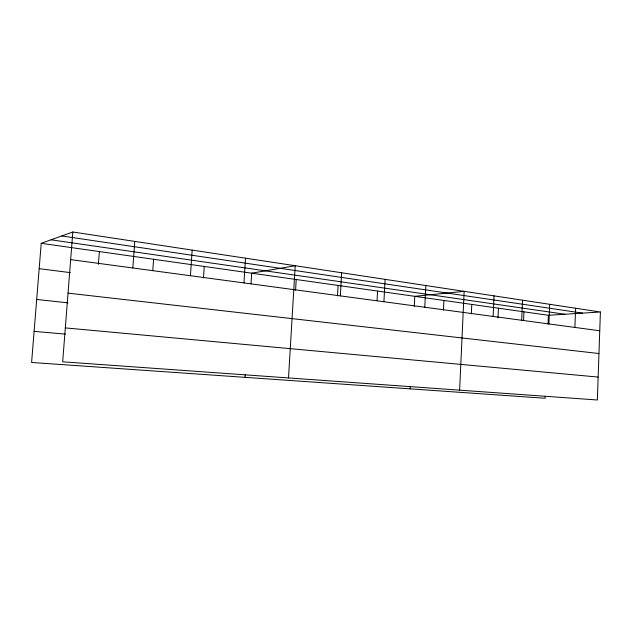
<?xml version="1.0" encoding="UTF-8"?>
<svg xmlns="http://www.w3.org/2000/svg" width="632" height="632" viewBox="0 0 632 632"><rect width="100%" height="100%" fill="white"/><g stroke="black" fill="none" stroke-linecap="round" stroke-linejoin="round"><path stroke-width="0.95" d="M600.4 311.995L597.351 399.993L62.671 361.804L72.822 232.007L600.4 311.995L548.386 315.289L41.222 243.32L31.6 362.468L545.155 398.263L545.234 396.296M574.899 327.431L575.61 308.242M548.039 324.145L548.386 315.289M548.908 323.932L549.674 304.308M521.684 320.274L522.514 300.184M523.58 320.385L523.928 311.821M498 317.92L498.419 308.203M493.142 316.435L494.034 295.871M459.622 390.157L464.149 291.336L414.774 296.329L414.252 306.662M471.346 313.851L471.772 304.419M443.459 310.115L443.917 300.469M424.783 307.239L425.849 285.53M410.152 388.854L410.247 386.926M377.028 300.714L377.541 291.044M383.916 301.748L385.093 279.352M337.504 295.895L338.096 285.451M340.348 295.887L341.643 272.763M288.516 377.936L295.223 265.724L251.686 273.182L251.015 283.8M295.579 290.27L296.218 279.502M243.944 282.923L245.524 258.188M245.09 377.344L245.279 374.436M203.472 277.906L204.239 266.451M190.43 275.726L192.175 250.098M152.77 270.63L153.584 259.262M132.831 267.976L134.774 241.4M98.402 264.302L99.366 251.568M41.222 243.32L72.822 232.007M34.112 331.358L65.475 334.13M65.325 327.897L598.141 377.067M36.688 299.473L67.924 302.839M68.043 293.153L598.962 353.525M39.176 268.679L70.286 272.621M70.666 259.618L599.752 330.773M51.058 239.797L564.882 314.246M61.786 235.957L582.554 313.124"/></g></svg>
